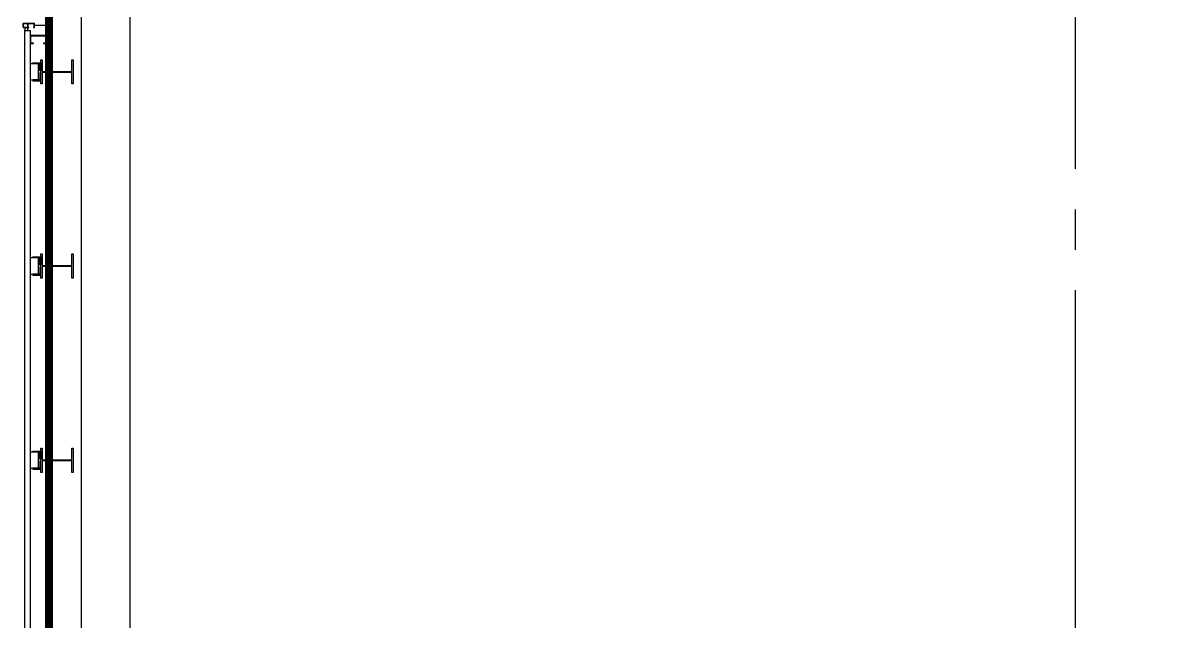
# Model space of a CAD drawing. Header units: millimetres. Extents: x -48783 to 30095, y 6477 to 24477.
# Drawn here: x 20049 to 20762, y 10970 to 11340 of the extents above; entities that cross this region are included whole.
import ezdxf

# ---------------------------------------------------------------- set-up
doc = ezdxf.new("R2010")
doc.units = ezdxf.units.MM
doc.header["$LTSCALE"] = 100
doc.linetypes.add('X-N-FAB-L20$0$COL-CEN-LIN', pattern=[3.25, 2.5, -0.25, 0.25, -0.25])
for name, color, linetype in [('0-XREF', 7, 'Continuous'), ('X-N-FAB-L20$0$04', 8, 'Continuous'), ('X-N-FAB-L20$0$BLOCK', 8, 'Continuous'), ('X-N-FAB-L20$0$CCL', 8, 'X-N-FAB-L20$0$COL-CEN-LIN')]:
    doc.layers.add(name, color=color, linetype=linetype)

# ---------------------------------------------------------------- blocks, each defined once
blk = doc.blocks.new('X-N-FAB-L20$0$A$C20c95bda')
at = {"layer": 'X-N-FAB-L20$0$CCL'}
blk.add_line((21720, 0), (21720, 9160), dxfattribs=at)
blk = doc.blocks.new('X-N-FAB-L20$0$A$C1d07c4d4')
at = {"layer": 'X-N-FAB-L20$0$04'}
for p, q in [((20802.44, 910), (20802.44, 160)), ((20832.44, 910), (20832.44, 160)), ((20783.41, 776.28), (20783.41, 713.28)), ((20766.44, 714.97), (20766.44, 712.55)), ((20766.47, 715), (20773.44, 715)), ((20766.6, 714.84), (20768.71, 714.84)), ((20766.6, 712.66), (20766.6, 714.84)), ((20768.71, 714.84), (20768.74, 714.87)), ((20768.77, 714.84), (20768.74, 714.87)), ((20768.77, 714.84), (20769.44, 714.84)), ((20769.44, 712.66), (20769.44, 714.84)), ((20769.54, 714.84), (20771.81, 714.84)), ((20769.54, 714.84), (20769.6, 714.34)), ((20769.54, 712.66), (20769.6, 713.16)), ((20769.6, 713.16), (20769.6, 714.34)), ((20771.81, 714.84), (20771.84, 714.87)), ((20771.87, 714.84), (20771.84, 714.87)), ((20771.87, 714.84), (20773.28, 714.84)), ((20773.28, 712.66), (20773.28, 714.84)), ((20773.44, 712.55), (20773.44, 715)), ((20773.44, 713.92), (20783.21, 713.92)), ((20783.41, 711.62), (20783.41, 713.72)), ((20766.49, 712.5), (20768.71, 712.5)), ((20766.6, 712.66), (20769.44, 712.66)), ((20767.44, 0), (20767.44, 710.5)), ((20767.54, 710.5), (20769.44, 710.5)), ((20767.63, 712.28), (20767.63, 710.7)), ((20768.71, 712.5), (20768.74, 712.53)), ((20768.77, 712.5), (20768.74, 712.53)), ((20768.77, 712.5), (20769.24, 712.5)), ((20769.24, 712.43), (20769.24, 712.5)), ((20769.24, 712.42), (20769.24, 710.5)), ((20769.24, 711.73), (20769.24, 711.77)), ((20769.27, 711.8), (20769.44, 711.8)), ((20769.27, 711.7), (20769.55, 711.7)), ((20769.29, 712.4), (20769.44, 712.5)), ((20769.44, 712.11), (20769.44, 712.5)), ((20769.44, 712.11), (20769.47, 712.08)), ((20769.44, 712.05), (20769.47, 712.08)), ((20769.44, 711.8), (20769.44, 712.05)), ((20769.44, 711), (20769.44, 710.5)), ((20769.44, 710.5), (20770.99, 710.5)), ((20769.54, 712.66), (20769.96, 712.66)), ((20769.6, 712.5), (20769.96, 712.5)), ((20769.6, 711.75), (20769.6, 712.5)), ((20770.99, 3.5), (20770.99, 710.5)), ((20772.92, 712.66), (20773.28, 712.66)), ((20772.92, 712.5), (20773.39, 712.5)), ((20781.07, 711.42), (20783.21, 711.42)), ((20781.07, 703.59), (20781.07, 711.42))]:
    blk.add_line(p, q, dxfattribs=at)
blk.add_lwpolyline([(20772.99, 702.72), (20771.22, 702.72), (20771.22, 707.26), (20780.76, 707.26), (20780.76, 702.72), (20778.99, 702.72), (20778.99, 702.49), (20780.76, 702.49, 0.414214), (20780.99, 702.72), (20780.99, 707.26, 0.414214), (20780.76, 707.49), (20771.22, 707.49, 0.414214), (20770.99, 707.26), (20770.99, 702.72, 0.414214), (20771.22, 702.49), (20772.99, 702.49)], format="xyb", close=True, dxfattribs=at)
for points in [[(20777.44, 677.5), (20777.44, 692.5), (20778.34, 692.5), (20778.34, 685.3), (20796.54, 685.3), (20796.54, 692.5), (20797.44, 692.5), (20797.44, 677.5), (20796.54, 677.5), (20796.54, 684.7), (20778.34, 684.7), (20778.34, 677.5)], [(20775.94, 680), (20775.94, 690), (20770.94, 690), (20770.94, 680)], [(20772.44, 690.6), (20777.44, 690.6), (20777.44, 685.6), (20776.84, 685.6), (20776.84, 690), (20772.44, 690)], [(20772.44, 679.4), (20777.44, 679.4), (20777.44, 684.4), (20776.84, 684.4), (20776.84, 680), (20772.44, 680)], [(20772.44, 570.6), (20777.44, 570.6), (20777.44, 565.6), (20776.84, 565.6), (20776.84, 570), (20772.44, 570)], [(20777.44, 557.5), (20777.44, 572.5), (20778.34, 572.5), (20778.34, 565.3), (20796.54, 565.3), (20796.54, 572.5), (20797.44, 572.5), (20797.44, 557.5), (20796.54, 557.5), (20796.54, 564.7), (20778.34, 564.7), (20778.34, 557.5)], [(20775.94, 560), (20775.94, 570), (20770.94, 570), (20770.94, 560)], [(20772.44, 559.4), (20777.44, 559.4), (20777.44, 564.4), (20776.84, 564.4), (20776.84, 560), (20772.44, 560)], [(20775.94, 440), (20775.94, 450), (20770.94, 450), (20770.94, 440)], [(20772.44, 450.6), (20777.44, 450.6), (20777.44, 445.6), (20776.84, 445.6), (20776.84, 450), (20772.44, 450)], [(20777.44, 437.5), (20777.44, 452.5), (20778.34, 452.5), (20778.34, 445.3), (20796.54, 445.3), (20796.54, 452.5), (20797.44, 452.5), (20797.44, 437.5), (20796.54, 437.5), (20796.54, 444.7), (20778.34, 444.7), (20778.34, 437.5)], [(20772.44, 439.4), (20777.44, 439.4), (20777.44, 444.4), (20776.84, 444.4), (20776.84, 440), (20772.44, 440)]]:
    blk.add_lwpolyline(points, close=True, dxfattribs=at)
for centre, radius, start, end in [((20766.47, 714.97), 0.03, 90, 180), ((20783.21, 713.72), 0.2, 0, 90), ((20766.49, 712.55), 0.05, 180, 270), ((20767.54, 710.4), 0.1, 90, 180), ((20767.44, 712.31), 0.198, 351.3533, 58.92952), ((20767.44, 710.67), 0.198, 301.07048, 8.6467), ((20769.27, 712.43), 0.03, 180, 303.02387), ((20769.27, 711.77), 0.03, 90, 180), ((20769.27, 711.73), 0.03, 180, 270), ((20769.55, 711.75), 0.05, 270, 0), ((20769.96, 712.58), 0.08, 269.99997, 90.00003), ((20772.92, 712.58), 0.08, 90, 270), ((20773.39, 712.55), 0.05, 270, 0), ((20783.21, 711.62), 0.2, 270, 0)]:
    blk.add_arc(centre, radius, start, end, dxfattribs=at)
blk = doc.blocks.new('X-N-FAB-L20')
at = {"const_width": 5}
blk.add_lwpolyline([(20065, 11495), (23435, 11495), (23435, 10715), (20065, 10715)], close=True, dxfattribs=at)
blk.add_blockref('X-N-FAB-L20$0$A$C1d07c4d4', (-717.44, 10625))
at = {"layer": 'X-N-FAB-L20$0$BLOCK'}
blk.add_blockref('X-N-FAB-L20$0$A$C20c95bda', (-1020, 10600), dxfattribs=at)

msp = doc.modelspace()

# ---------------------------------------------------------------- block references
at = {"layer": '0-XREF'}
msp.add_blockref('X-N-FAB-L20', (0, 0), dxfattribs=at)

doc.saveas('drawing.dxf')
